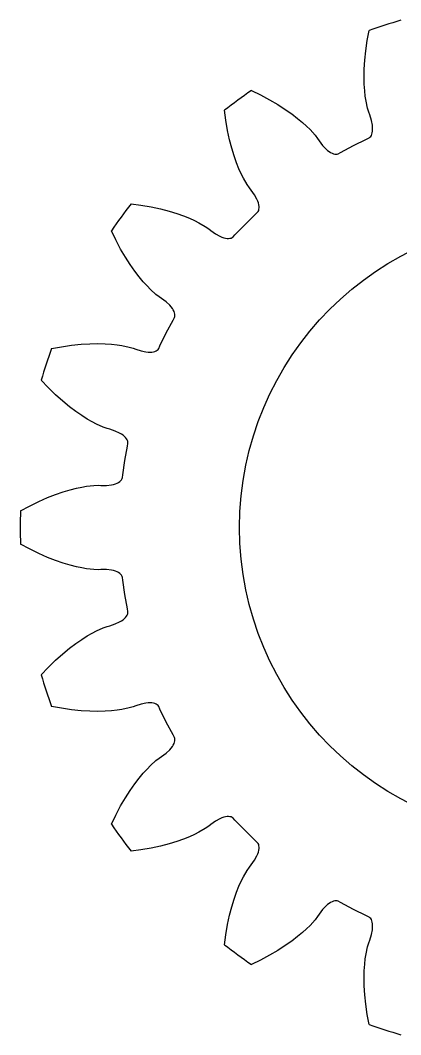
# Model space of a CAD drawing. Extents: x -7.7 to 7.7, y -7.7 to 7.7.
# Drawn here: x -7.7 to -2.15, y -7.39 to 7.39 of the extents above; entities that cross this region are included whole.
import ezdxf

# ---------------------------------------------------------------- set-up
doc = ezdxf.new("R2010")
doc.units = 0

msp = doc.modelspace()

# ---------------------------------------------------------------- linework, layer by layer
msp.add_circle((0, 0), 4.5)
msp.add_circle((0, 0), 4.5)
at = {"layer": 'layer0'}
for p, q in [((-2.658, 6.95), (-2.636, 7.1)), ((-2.636, 7.1), (-2.609, 7.244)), ((-2.679, 6.684), (-2.672, 6.811)), ((-2.672, 6.811), (-2.658, 6.95)), ((-2.681, 6.567), (-2.679, 6.684)), ((-2.679, 6.461), (-2.681, 6.567)), ((-4.327, 6.369), (-4.194, 6.306)), ((-2.672, 6.367), (-2.679, 6.461)), ((-2.664, 6.287), (-2.672, 6.367)), ((-4.194, 6.306), (-4.06, 6.235)), ((-4.06, 6.235), (-3.94, 6.165)), ((-2.653, 6.216), (-2.664, 6.287)), ((-2.631, 6.112), (-2.653, 6.216)), ((-4.701, 5.938), (-4.72, 6.083)), ((-3.94, 6.165), (-3.832, 6.096)), ((-3.832, 6.096), (-3.737, 6.029)), ((-2.613, 6.054), (-2.631, 6.112)), ((-4.675, 5.788), (-4.701, 5.938)), ((-3.737, 6.029), (-3.653, 5.965)), ((-3.653, 5.965), (-3.58, 5.904)), ((-2.598, 6.014), (-2.613, 6.054)), ((-2.574, 5.935), (-2.598, 6.014)), ((-2.56, 5.865), (-2.574, 5.935)), ((-4.646, 5.652), (-4.675, 5.788)), ((-3.58, 5.904), (-3.521, 5.85)), ((-3.521, 5.85), (-3.469, 5.8)), ((-3.469, 5.8), (-3.398, 5.721)), ((-2.562, 5.755), (-2.558, 5.779)), ((-2.557, 5.834), (-2.56, 5.865)), ((-2.558, 5.779), (-2.557, 5.805)), ((-2.557, 5.805), (-2.557, 5.834)), ((-4.613, 5.529), (-4.646, 5.652)), ((-3.398, 5.721), (-3.362, 5.673)), ((-3.362, 5.673), (-3.338, 5.637)), ((-3.338, 5.637), (-3.289, 5.571)), ((-2.837, 5.569), (-2.647, 5.662)), ((-2.647, 5.662), (-2.61, 5.679)), ((-2.61, 5.679), (-2.597, 5.689)), ((-2.597, 5.689), (-2.585, 5.701)), ((-2.585, 5.701), (-2.576, 5.716)), ((-2.576, 5.716), (-2.568, 5.734)), ((-2.568, 5.734), (-2.562, 5.755)), ((-4.579, 5.417), (-4.613, 5.529)), ((-3.289, 5.571), (-3.24, 5.519)), ((-3.24, 5.519), (-3.217, 5.498)), ((-3.217, 5.498), (-3.194, 5.48)), ((-3.194, 5.48), (-3.172, 5.466)), ((-3.025, 5.469), (-2.837, 5.569)), ((-4.544, 5.317), (-4.579, 5.417)), ((-3.172, 5.466), (-3.15, 5.456)), ((-3.15, 5.456), (-3.13, 5.448)), ((-3.13, 5.448), (-3.111, 5.444)), ((-3.111, 5.444), (-3.093, 5.443)), ((-3.093, 5.443), (-3.076, 5.444)), ((-3.076, 5.444), (-3.061, 5.45)), ((-3.061, 5.45), (-3.025, 5.469)), ((-4.509, 5.23), (-4.544, 5.317)), ((-4.476, 5.156), (-4.509, 5.23)), ((-4.444, 5.092), (-4.476, 5.156)), ((-4.39, 5), (-4.444, 5.092)), ((-4.356, 4.95), (-4.39, 5)), ((-4.329, 4.917), (-4.356, 4.95)), ((-4.282, 4.849), (-4.329, 4.917)), ((-4.247, 4.787), (-4.282, 4.849)), ((-4.235, 4.758), (-4.247, 4.787)), ((-4.225, 4.731), (-4.235, 4.758)), ((-6.083, 4.72), (-5.938, 4.701)), ((-5.938, 4.701), (-5.788, 4.675)), ((-5.788, 4.675), (-5.652, 4.646)), ((-5.652, 4.646), (-5.529, 4.613)), ((-5.529, 4.613), (-5.417, 4.579)), ((-4.267, 4.567), (-4.237, 4.595)), ((-4.237, 4.595), (-4.228, 4.608)), ((-4.228, 4.608), (-4.22, 4.623)), ((-4.219, 4.706), (-4.225, 4.731)), ((-4.22, 4.623), (-4.216, 4.641)), ((-4.215, 4.682), (-4.219, 4.706)), ((-4.216, 4.641), (-4.214, 4.66)), ((-4.214, 4.66), (-4.215, 4.682)), ((-5.417, 4.579), (-5.317, 4.544)), ((-5.317, 4.544), (-5.23, 4.509)), ((-5.23, 4.509), (-5.156, 4.476)), ((-5.156, 4.476), (-5.092, 4.444)), ((-5.092, 4.444), (-5, 4.39)), ((-4.419, 4.419), (-4.267, 4.567)), ((-6.306, 4.194), (-6.369, 4.327)), ((-5, 4.39), (-4.95, 4.356)), ((-4.95, 4.356), (-4.917, 4.329)), ((-4.917, 4.329), (-4.849, 4.282)), ((-4.567, 4.267), (-4.419, 4.419)), ((-6.235, 4.06), (-6.306, 4.194)), ((-4.849, 4.282), (-4.787, 4.247)), ((-4.787, 4.247), (-4.758, 4.235)), ((-4.758, 4.235), (-4.731, 4.225)), ((-4.731, 4.225), (-4.706, 4.219)), ((-4.706, 4.219), (-4.682, 4.215)), ((-4.682, 4.215), (-4.66, 4.214)), ((-4.66, 4.214), (-4.641, 4.216)), ((-4.641, 4.216), (-4.623, 4.22)), ((-4.623, 4.22), (-4.608, 4.228)), ((-4.608, 4.228), (-4.595, 4.237)), ((-4.595, 4.237), (-4.567, 4.267)), ((-6.165, 3.94), (-6.235, 4.06)), ((-6.096, 3.832), (-6.165, 3.94)), ((-6.029, 3.737), (-6.096, 3.832)), ((-5.965, 3.653), (-6.029, 3.737)), ((-5.904, 3.58), (-5.965, 3.653)), ((-5.85, 3.521), (-5.904, 3.58)), ((-5.8, 3.469), (-5.85, 3.521)), ((-5.721, 3.398), (-5.8, 3.469)), ((-5.673, 3.362), (-5.721, 3.398)), ((-5.637, 3.338), (-5.673, 3.362)), ((-5.571, 3.289), (-5.637, 3.338)), ((-5.519, 3.24), (-5.571, 3.289)), ((-5.498, 3.217), (-5.519, 3.24)), ((-5.48, 3.194), (-5.498, 3.217)), ((-5.466, 3.172), (-5.48, 3.194)), ((-5.456, 3.15), (-5.466, 3.172)), ((-5.448, 3.13), (-5.456, 3.15)), ((-5.444, 3.111), (-5.448, 3.13)), ((-5.443, 3.093), (-5.444, 3.111)), ((-5.569, 2.837), (-5.469, 3.025)), ((-5.469, 3.025), (-5.45, 3.061)), ((-5.45, 3.061), (-5.444, 3.076)), ((-5.444, 3.076), (-5.443, 3.093)), ((-5.662, 2.647), (-5.569, 2.837)), ((-6.95, 2.658), (-6.811, 2.672)), ((-6.811, 2.672), (-6.684, 2.679)), ((-6.684, 2.679), (-6.567, 2.681)), ((-6.567, 2.681), (-6.461, 2.679)), ((-6.461, 2.679), (-6.367, 2.672)), ((-6.367, 2.672), (-6.287, 2.664)), ((-6.287, 2.664), (-6.216, 2.653)), ((-7.244, 2.609), (-7.1, 2.636)), ((-7.1, 2.636), (-6.95, 2.658)), ((-6.216, 2.653), (-6.112, 2.631)), ((-6.112, 2.631), (-6.054, 2.613)), ((-6.054, 2.613), (-6.014, 2.598)), ((-6.014, 2.598), (-5.935, 2.574)), ((-5.935, 2.574), (-5.865, 2.56)), ((-5.865, 2.56), (-5.834, 2.557)), ((-5.834, 2.557), (-5.805, 2.557)), ((-5.805, 2.557), (-5.779, 2.558)), ((-5.779, 2.558), (-5.755, 2.562)), ((-5.755, 2.562), (-5.734, 2.568)), ((-5.734, 2.568), (-5.716, 2.576)), ((-5.716, 2.576), (-5.701, 2.585)), ((-5.701, 2.585), (-5.689, 2.597)), ((-5.689, 2.597), (-5.679, 2.61)), ((-5.679, 2.61), (-5.662, 2.647)), ((-7.293, 2.04), (-7.395, 2.147)), ((-7.185, 1.935), (-7.293, 2.04)), ((-7.081, 1.842), (-7.185, 1.935)), ((-6.982, 1.761), (-7.081, 1.842)), ((-6.889, 1.691), (-6.982, 1.761)), ((-6.801, 1.631), (-6.889, 1.691)), ((-6.722, 1.581), (-6.801, 1.631)), ((-6.652, 1.541), (-6.722, 1.581)), ((-6.588, 1.507), (-6.652, 1.541)), ((-6.491, 1.464), (-6.588, 1.507)), ((-6.434, 1.444), (-6.491, 1.464)), ((-6.392, 1.433), (-6.434, 1.444)), ((-6.314, 1.406), (-6.392, 1.433)), ((-6.25, 1.376), (-6.314, 1.406)), ((-6.223, 1.36), (-6.25, 1.376)), ((-6.199, 1.344), (-6.223, 1.36)), ((-6.179, 1.327), (-6.199, 1.344)), ((-6.162, 1.31), (-6.179, 1.327)), ((-6.173, 0.978), (-6.136, 1.187)), ((-6.149, 1.293), (-6.162, 1.31)), ((-6.138, 1.276), (-6.149, 1.293)), ((-6.132, 1.259), (-6.138, 1.276)), ((-6.136, 1.187), (-6.129, 1.227)), ((-6.129, 1.243), (-6.132, 1.259)), ((-6.129, 1.227), (-6.129, 1.243)), ((-6.203, 0.767), (-6.173, 0.978)), ((-6.208, 0.727), (-6.203, 0.767)), ((-6.802, 0.59), (-6.731, 0.602)), ((-6.731, 0.602), (-6.626, 0.613)), ((-6.626, 0.613), (-6.565, 0.615)), ((-6.565, 0.615), (-6.522, 0.613)), ((-6.522, 0.613), (-6.44, 0.614)), ((-6.44, 0.614), (-6.369, 0.622)), ((-6.369, 0.622), (-6.339, 0.629)), ((-6.339, 0.629), (-6.311, 0.638)), ((-6.311, 0.638), (-6.287, 0.647)), ((-6.287, 0.647), (-6.265, 0.658)), ((-6.265, 0.658), (-6.247, 0.67)), ((-6.247, 0.67), (-6.232, 0.683)), ((-6.232, 0.683), (-6.221, 0.697)), ((-6.221, 0.697), (-6.213, 0.712)), ((-6.213, 0.712), (-6.208, 0.727)), ((-7.303, 0.436), (-7.184, 0.483)), ((-7.184, 0.483), (-7.074, 0.521)), ((-7.074, 0.521), (-6.972, 0.551)), ((-6.972, 0.551), (-6.881, 0.574)), ((-6.881, 0.574), (-6.802, 0.59)), ((-7.696, 0.243), (-7.567, 0.313)), ((-7.567, 0.313), (-7.431, 0.38)), ((-7.431, 0.38), (-7.303, 0.436)), ((-7.567, -0.313), (-7.696, -0.243)), ((-7.431, -0.38), (-7.567, -0.313)), ((-7.303, -0.436), (-7.431, -0.38)), ((-7.184, -0.483), (-7.303, -0.436)), ((-7.074, -0.521), (-7.184, -0.483)), ((-6.972, -0.551), (-7.074, -0.521)), ((-6.881, -0.574), (-6.972, -0.551)), ((-6.802, -0.59), (-6.881, -0.574)), ((-6.731, -0.602), (-6.802, -0.59)), ((-6.626, -0.613), (-6.731, -0.602)), ((-6.565, -0.615), (-6.626, -0.613)), ((-6.522, -0.613), (-6.565, -0.615)), ((-6.44, -0.614), (-6.522, -0.613)), ((-6.369, -0.622), (-6.44, -0.614)), ((-6.339, -0.629), (-6.369, -0.622)), ((-6.311, -0.638), (-6.339, -0.629)), ((-6.287, -0.647), (-6.311, -0.638)), ((-6.265, -0.658), (-6.287, -0.647)), ((-6.247, -0.67), (-6.265, -0.658)), ((-6.232, -0.683), (-6.247, -0.67)), ((-6.221, -0.697), (-6.232, -0.683)), ((-6.213, -0.712), (-6.221, -0.697)), ((-6.208, -0.727), (-6.213, -0.712)), ((-6.203, -0.767), (-6.208, -0.727)), ((-6.173, -0.978), (-6.203, -0.767)), ((-6.136, -1.187), (-6.173, -0.978)), ((-6.199, -1.344), (-6.179, -1.327)), ((-6.179, -1.327), (-6.162, -1.31)), ((-6.162, -1.31), (-6.149, -1.293)), ((-6.149, -1.293), (-6.138, -1.276)), ((-6.138, -1.276), (-6.132, -1.259)), ((-6.129, -1.227), (-6.136, -1.187)), ((-6.132, -1.259), (-6.129, -1.243)), ((-6.129, -1.243), (-6.129, -1.227)), ((-6.588, -1.507), (-6.491, -1.464)), ((-6.491, -1.464), (-6.434, -1.444)), ((-6.434, -1.444), (-6.392, -1.433)), ((-6.392, -1.433), (-6.314, -1.406)), ((-6.314, -1.406), (-6.25, -1.376)), ((-6.25, -1.376), (-6.223, -1.36)), ((-6.223, -1.36), (-6.199, -1.344)), ((-6.801, -1.631), (-6.722, -1.581)), ((-6.722, -1.581), (-6.652, -1.541)), ((-6.652, -1.541), (-6.588, -1.507)), ((-7.081, -1.842), (-6.982, -1.761)), ((-6.982, -1.761), (-6.889, -1.691)), ((-6.889, -1.691), (-6.801, -1.631)), ((-7.185, -1.935), (-7.081, -1.842)), ((-7.395, -2.147), (-7.293, -2.04)), ((-7.293, -2.04), (-7.185, -1.935)), ((-7.1, -2.636), (-7.244, -2.609)), ((-6.95, -2.658), (-7.1, -2.636)), ((-6.811, -2.672), (-6.95, -2.658)), ((-6.216, -2.653), (-6.287, -2.664)), ((-6.112, -2.631), (-6.216, -2.653)), ((-6.054, -2.613), (-6.112, -2.631)), ((-6.014, -2.598), (-6.054, -2.613)), ((-5.935, -2.574), (-6.014, -2.598)), ((-5.865, -2.56), (-5.935, -2.574)), ((-5.834, -2.557), (-5.865, -2.56)), ((-5.805, -2.557), (-5.834, -2.557)), ((-5.779, -2.558), (-5.805, -2.557)), ((-5.755, -2.562), (-5.779, -2.558)), ((-5.734, -2.568), (-5.755, -2.562)), ((-5.716, -2.576), (-5.734, -2.568)), ((-5.701, -2.585), (-5.716, -2.576)), ((-5.689, -2.597), (-5.701, -2.585)), ((-5.679, -2.61), (-5.689, -2.597)), ((-5.662, -2.647), (-5.679, -2.61)), ((-5.569, -2.837), (-5.662, -2.647)), ((-6.684, -2.679), (-6.811, -2.672)), ((-6.567, -2.681), (-6.684, -2.679)), ((-6.461, -2.679), (-6.567, -2.681)), ((-6.367, -2.672), (-6.461, -2.679)), ((-6.287, -2.664), (-6.367, -2.672)), ((-5.469, -3.025), (-5.569, -2.837)), ((-5.45, -3.061), (-5.469, -3.025)), ((-5.444, -3.076), (-5.45, -3.061)), ((-5.443, -3.093), (-5.444, -3.076)), ((-5.444, -3.111), (-5.443, -3.093)), ((-5.571, -3.289), (-5.519, -3.24)), ((-5.519, -3.24), (-5.498, -3.217)), ((-5.498, -3.217), (-5.48, -3.194)), ((-5.48, -3.194), (-5.466, -3.172)), ((-5.466, -3.172), (-5.456, -3.15)), ((-5.456, -3.15), (-5.448, -3.13)), ((-5.448, -3.13), (-5.444, -3.111)), ((-5.8, -3.469), (-5.721, -3.398)), ((-5.721, -3.398), (-5.673, -3.362)), ((-5.673, -3.362), (-5.637, -3.338)), ((-5.637, -3.338), (-5.571, -3.289)), ((-5.904, -3.58), (-5.85, -3.521)), ((-5.85, -3.521), (-5.8, -3.469)), ((-6.029, -3.737), (-5.965, -3.653)), ((-5.965, -3.653), (-5.904, -3.58)), ((-6.165, -3.94), (-6.096, -3.832)), ((-6.096, -3.832), (-6.029, -3.737)), ((-6.235, -4.06), (-6.165, -3.94)), ((-6.306, -4.194), (-6.235, -4.06)), ((-6.369, -4.327), (-6.306, -4.194)), ((-4.849, -4.282), (-4.917, -4.329)), ((-4.787, -4.247), (-4.849, -4.282)), ((-4.758, -4.235), (-4.787, -4.247)), ((-4.731, -4.225), (-4.758, -4.235)), ((-4.706, -4.219), (-4.731, -4.225)), ((-4.682, -4.215), (-4.706, -4.219)), ((-4.66, -4.214), (-4.682, -4.215)), ((-4.641, -4.216), (-4.66, -4.214)), ((-4.623, -4.22), (-4.641, -4.216)), ((-4.608, -4.228), (-4.623, -4.22)), ((-4.595, -4.237), (-4.608, -4.228)), ((-4.567, -4.267), (-4.595, -4.237)), ((-4.419, -4.419), (-4.567, -4.267)), ((-5, -4.39), (-5.092, -4.444)), ((-4.95, -4.356), (-5, -4.39)), ((-4.917, -4.329), (-4.95, -4.356)), ((-4.267, -4.567), (-4.419, -4.419)), ((-5.417, -4.579), (-5.529, -4.613)), ((-5.317, -4.544), (-5.417, -4.579)), ((-5.23, -4.509), (-5.317, -4.544)), ((-5.156, -4.476), (-5.23, -4.509)), ((-5.092, -4.444), (-5.156, -4.476)), ((-4.237, -4.595), (-4.267, -4.567)), ((-5.938, -4.701), (-6.083, -4.72)), ((-5.788, -4.675), (-5.938, -4.701)), ((-5.652, -4.646), (-5.788, -4.675)), ((-5.529, -4.613), (-5.652, -4.646)), ((-4.228, -4.608), (-4.237, -4.595)), ((-4.235, -4.758), (-4.225, -4.731)), ((-4.22, -4.623), (-4.228, -4.608)), ((-4.225, -4.731), (-4.219, -4.706)), ((-4.216, -4.641), (-4.22, -4.623)), ((-4.219, -4.706), (-4.215, -4.682)), ((-4.214, -4.66), (-4.216, -4.641)), ((-4.215, -4.682), (-4.214, -4.66)), ((-4.329, -4.917), (-4.282, -4.849)), ((-4.282, -4.849), (-4.247, -4.787)), ((-4.247, -4.787), (-4.235, -4.758)), ((-4.444, -5.092), (-4.39, -5)), ((-4.39, -5), (-4.356, -4.95)), ((-4.356, -4.95), (-4.329, -4.917)), ((-4.509, -5.23), (-4.476, -5.156)), ((-4.476, -5.156), (-4.444, -5.092)), ((-4.579, -5.417), (-4.544, -5.317)), ((-4.544, -5.317), (-4.509, -5.23)), ((-4.613, -5.529), (-4.579, -5.417)), ((-3.172, -5.466), (-3.194, -5.48)), ((-3.15, -5.456), (-3.172, -5.466)), ((-3.13, -5.448), (-3.15, -5.456)), ((-3.111, -5.444), (-3.13, -5.448)), ((-3.093, -5.443), (-3.111, -5.444)), ((-3.076, -5.444), (-3.093, -5.443)), ((-3.061, -5.45), (-3.076, -5.444)), ((-3.025, -5.469), (-3.061, -5.45)), ((-2.837, -5.569), (-3.025, -5.469)), ((-4.646, -5.652), (-4.613, -5.529)), ((-3.289, -5.571), (-3.338, -5.637)), ((-3.24, -5.519), (-3.289, -5.571)), ((-3.217, -5.498), (-3.24, -5.519)), ((-3.194, -5.48), (-3.217, -5.498)), ((-2.647, -5.662), (-2.837, -5.569)), ((-4.675, -5.788), (-4.646, -5.652)), ((-3.398, -5.721), (-3.469, -5.8)), ((-3.362, -5.673), (-3.398, -5.721)), ((-3.338, -5.637), (-3.362, -5.673)), ((-2.61, -5.679), (-2.647, -5.662)), ((-2.597, -5.689), (-2.61, -5.679)), ((-2.585, -5.701), (-2.597, -5.689)), ((-2.576, -5.716), (-2.585, -5.701)), ((-2.568, -5.734), (-2.576, -5.716)), ((-2.562, -5.755), (-2.568, -5.734)), ((-2.558, -5.779), (-2.562, -5.755)), ((-4.701, -5.938), (-4.675, -5.788)), ((-3.58, -5.904), (-3.653, -5.965)), ((-3.521, -5.85), (-3.58, -5.904)), ((-3.469, -5.8), (-3.521, -5.85)), ((-2.574, -5.935), (-2.56, -5.865)), ((-2.56, -5.865), (-2.557, -5.834)), ((-2.557, -5.805), (-2.558, -5.779)), ((-2.557, -5.834), (-2.557, -5.805)), ((-4.72, -6.083), (-4.701, -5.938)), ((-3.737, -6.029), (-3.832, -6.096)), ((-3.653, -5.965), (-3.737, -6.029)), ((-2.631, -6.112), (-2.613, -6.054)), ((-2.613, -6.054), (-2.598, -6.014)), ((-2.598, -6.014), (-2.574, -5.935)), ((-3.94, -6.165), (-4.06, -6.235)), ((-3.832, -6.096), (-3.94, -6.165)), ((-2.653, -6.216), (-2.631, -6.112)), ((-4.194, -6.306), (-4.327, -6.369)), ((-4.06, -6.235), (-4.194, -6.306)), ((-2.672, -6.367), (-2.664, -6.287)), ((-2.664, -6.287), (-2.653, -6.216)), ((-2.681, -6.567), (-2.679, -6.461)), ((-2.679, -6.461), (-2.672, -6.367)), ((-2.679, -6.684), (-2.681, -6.567)), ((-2.672, -6.811), (-2.679, -6.684)), ((-2.658, -6.95), (-2.672, -6.811)), ((-2.636, -7.1), (-2.658, -6.95)), ((-2.609, -7.244), (-2.636, -7.1))]:
    msp.add_line(p, q, dxfattribs=at)
for start, end in [(106.1909, 109.8091), (124.1909, 127.8091), (142.1909, 145.8091), (160.1909, 163.8091), (178.1909, 181.8091), (196.1909, 199.8091), (214.1909, 217.8091), (232.1909, 235.8091), (250.1909, 253.8091)]:
    msp.add_arc((0, 0), 7.7, start, end, dxfattribs=at)
at = {"layer": 'layer1'}
for p, q in [((-2.658, 6.95), (-2.636, 7.1)), ((-2.636, 7.1), (-2.609, 7.244)), ((-2.679, 6.684), (-2.672, 6.811)), ((-2.672, 6.811), (-2.658, 6.95)), ((-2.681, 6.567), (-2.679, 6.684)), ((-2.679, 6.461), (-2.681, 6.567)), ((-4.327, 6.369), (-4.194, 6.306)), ((-2.672, 6.367), (-2.679, 6.461)), ((-2.664, 6.287), (-2.672, 6.367)), ((-4.194, 6.306), (-4.06, 6.235)), ((-4.06, 6.235), (-3.94, 6.165)), ((-2.653, 6.216), (-2.664, 6.287)), ((-2.631, 6.112), (-2.653, 6.216)), ((-4.701, 5.938), (-4.72, 6.083)), ((-3.94, 6.165), (-3.832, 6.096)), ((-3.832, 6.096), (-3.737, 6.029)), ((-2.613, 6.054), (-2.631, 6.112)), ((-4.675, 5.788), (-4.701, 5.938)), ((-3.737, 6.029), (-3.653, 5.965)), ((-3.653, 5.965), (-3.58, 5.904)), ((-2.598, 6.014), (-2.613, 6.054)), ((-2.574, 5.935), (-2.598, 6.014)), ((-2.56, 5.865), (-2.574, 5.935)), ((-4.646, 5.652), (-4.675, 5.788)), ((-3.58, 5.904), (-3.521, 5.85)), ((-3.521, 5.85), (-3.469, 5.8)), ((-3.469, 5.8), (-3.398, 5.721)), ((-2.562, 5.755), (-2.558, 5.779)), ((-2.557, 5.834), (-2.56, 5.865)), ((-2.558, 5.779), (-2.557, 5.805)), ((-2.557, 5.805), (-2.557, 5.834)), ((-4.613, 5.529), (-4.646, 5.652)), ((-3.398, 5.721), (-3.362, 5.673)), ((-3.362, 5.673), (-3.338, 5.637)), ((-3.338, 5.637), (-3.289, 5.571)), ((-2.837, 5.569), (-2.647, 5.662)), ((-2.647, 5.662), (-2.61, 5.679)), ((-2.61, 5.679), (-2.597, 5.689)), ((-2.597, 5.689), (-2.585, 5.701)), ((-2.585, 5.701), (-2.576, 5.716)), ((-2.576, 5.716), (-2.568, 5.734)), ((-2.568, 5.734), (-2.562, 5.755)), ((-4.579, 5.417), (-4.613, 5.529)), ((-3.289, 5.571), (-3.24, 5.519)), ((-3.24, 5.519), (-3.217, 5.498)), ((-3.217, 5.498), (-3.194, 5.48)), ((-3.194, 5.48), (-3.172, 5.466)), ((-3.025, 5.469), (-2.837, 5.569)), ((-4.544, 5.317), (-4.579, 5.417)), ((-3.172, 5.466), (-3.15, 5.456)), ((-3.15, 5.456), (-3.13, 5.448)), ((-3.13, 5.448), (-3.111, 5.444)), ((-3.111, 5.444), (-3.093, 5.443)), ((-3.093, 5.443), (-3.076, 5.444)), ((-3.076, 5.444), (-3.061, 5.45)), ((-3.061, 5.45), (-3.025, 5.469)), ((-4.509, 5.23), (-4.544, 5.317)), ((-4.476, 5.156), (-4.509, 5.23)), ((-4.444, 5.092), (-4.476, 5.156)), ((-4.39, 5), (-4.444, 5.092)), ((-4.356, 4.95), (-4.39, 5)), ((-4.329, 4.917), (-4.356, 4.95)), ((-4.282, 4.849), (-4.329, 4.917)), ((-4.247, 4.787), (-4.282, 4.849)), ((-4.235, 4.758), (-4.247, 4.787)), ((-4.225, 4.731), (-4.235, 4.758)), ((-6.083, 4.72), (-5.938, 4.701)), ((-5.938, 4.701), (-5.788, 4.675)), ((-5.788, 4.675), (-5.652, 4.646)), ((-5.652, 4.646), (-5.529, 4.613)), ((-5.529, 4.613), (-5.417, 4.579)), ((-4.267, 4.567), (-4.237, 4.595)), ((-4.237, 4.595), (-4.228, 4.608)), ((-4.228, 4.608), (-4.22, 4.623)), ((-4.219, 4.706), (-4.225, 4.731)), ((-4.22, 4.623), (-4.216, 4.641)), ((-4.215, 4.682), (-4.219, 4.706)), ((-4.216, 4.641), (-4.214, 4.66)), ((-4.214, 4.66), (-4.215, 4.682)), ((-5.417, 4.579), (-5.317, 4.544)), ((-5.317, 4.544), (-5.23, 4.509)), ((-5.23, 4.509), (-5.156, 4.476)), ((-5.156, 4.476), (-5.092, 4.444)), ((-5.092, 4.444), (-5, 4.39)), ((-4.419, 4.419), (-4.267, 4.567)), ((-6.306, 4.194), (-6.369, 4.327)), ((-5, 4.39), (-4.95, 4.356)), ((-4.95, 4.356), (-4.917, 4.329)), ((-4.917, 4.329), (-4.849, 4.282)), ((-4.567, 4.267), (-4.419, 4.419)), ((-6.235, 4.06), (-6.306, 4.194)), ((-4.849, 4.282), (-4.787, 4.247)), ((-4.787, 4.247), (-4.758, 4.235)), ((-4.758, 4.235), (-4.731, 4.225)), ((-4.731, 4.225), (-4.706, 4.219)), ((-4.706, 4.219), (-4.682, 4.215)), ((-4.682, 4.215), (-4.66, 4.214)), ((-4.66, 4.214), (-4.641, 4.216)), ((-4.641, 4.216), (-4.623, 4.22)), ((-4.623, 4.22), (-4.608, 4.228)), ((-4.608, 4.228), (-4.595, 4.237)), ((-4.595, 4.237), (-4.567, 4.267)), ((-6.165, 3.94), (-6.235, 4.06)), ((-6.096, 3.832), (-6.165, 3.94)), ((-6.029, 3.737), (-6.096, 3.832)), ((-5.965, 3.653), (-6.029, 3.737)), ((-5.904, 3.58), (-5.965, 3.653)), ((-5.85, 3.521), (-5.904, 3.58)), ((-5.8, 3.469), (-5.85, 3.521)), ((-5.721, 3.398), (-5.8, 3.469)), ((-5.673, 3.362), (-5.721, 3.398)), ((-5.637, 3.338), (-5.673, 3.362)), ((-5.571, 3.289), (-5.637, 3.338)), ((-5.519, 3.24), (-5.571, 3.289)), ((-5.498, 3.217), (-5.519, 3.24)), ((-5.48, 3.194), (-5.498, 3.217)), ((-5.466, 3.172), (-5.48, 3.194)), ((-5.456, 3.15), (-5.466, 3.172)), ((-5.448, 3.13), (-5.456, 3.15)), ((-5.444, 3.111), (-5.448, 3.13)), ((-5.443, 3.093), (-5.444, 3.111)), ((-5.569, 2.837), (-5.469, 3.025)), ((-5.469, 3.025), (-5.45, 3.061)), ((-5.45, 3.061), (-5.444, 3.076)), ((-5.444, 3.076), (-5.443, 3.093)), ((-5.662, 2.647), (-5.569, 2.837)), ((-6.95, 2.658), (-6.811, 2.672)), ((-6.811, 2.672), (-6.684, 2.679)), ((-6.684, 2.679), (-6.567, 2.681)), ((-6.567, 2.681), (-6.461, 2.679)), ((-6.461, 2.679), (-6.367, 2.672)), ((-6.367, 2.672), (-6.287, 2.664)), ((-6.287, 2.664), (-6.216, 2.653)), ((-7.244, 2.609), (-7.1, 2.636)), ((-7.1, 2.636), (-6.95, 2.658)), ((-6.216, 2.653), (-6.112, 2.631)), ((-6.112, 2.631), (-6.054, 2.613)), ((-6.054, 2.613), (-6.014, 2.598)), ((-6.014, 2.598), (-5.935, 2.574)), ((-5.935, 2.574), (-5.865, 2.56)), ((-5.865, 2.56), (-5.834, 2.557)), ((-5.834, 2.557), (-5.805, 2.557)), ((-5.805, 2.557), (-5.779, 2.558)), ((-5.779, 2.558), (-5.755, 2.562)), ((-5.755, 2.562), (-5.734, 2.568)), ((-5.734, 2.568), (-5.716, 2.576)), ((-5.716, 2.576), (-5.701, 2.585)), ((-5.701, 2.585), (-5.689, 2.597)), ((-5.689, 2.597), (-5.679, 2.61)), ((-5.679, 2.61), (-5.662, 2.647)), ((-7.293, 2.04), (-7.395, 2.147)), ((-7.185, 1.935), (-7.293, 2.04)), ((-7.081, 1.842), (-7.185, 1.935)), ((-6.982, 1.761), (-7.081, 1.842)), ((-6.889, 1.691), (-6.982, 1.761)), ((-6.801, 1.631), (-6.889, 1.691)), ((-6.722, 1.581), (-6.801, 1.631)), ((-6.652, 1.541), (-6.722, 1.581)), ((-6.588, 1.507), (-6.652, 1.541)), ((-6.491, 1.464), (-6.588, 1.507)), ((-6.434, 1.444), (-6.491, 1.464)), ((-6.392, 1.433), (-6.434, 1.444)), ((-6.314, 1.406), (-6.392, 1.433)), ((-6.25, 1.376), (-6.314, 1.406)), ((-6.223, 1.36), (-6.25, 1.376)), ((-6.199, 1.344), (-6.223, 1.36)), ((-6.179, 1.327), (-6.199, 1.344)), ((-6.162, 1.31), (-6.179, 1.327)), ((-6.173, 0.978), (-6.136, 1.187)), ((-6.149, 1.293), (-6.162, 1.31)), ((-6.138, 1.276), (-6.149, 1.293)), ((-6.132, 1.259), (-6.138, 1.276)), ((-6.136, 1.187), (-6.129, 1.227)), ((-6.129, 1.243), (-6.132, 1.259)), ((-6.129, 1.227), (-6.129, 1.243)), ((-6.203, 0.767), (-6.173, 0.978)), ((-6.208, 0.727), (-6.203, 0.767)), ((-6.802, 0.59), (-6.731, 0.602)), ((-6.731, 0.602), (-6.626, 0.613)), ((-6.626, 0.613), (-6.565, 0.615)), ((-6.565, 0.615), (-6.522, 0.613)), ((-6.522, 0.613), (-6.44, 0.614)), ((-6.44, 0.614), (-6.369, 0.622)), ((-6.369, 0.622), (-6.339, 0.629)), ((-6.339, 0.629), (-6.311, 0.638)), ((-6.311, 0.638), (-6.287, 0.647)), ((-6.287, 0.647), (-6.265, 0.658)), ((-6.265, 0.658), (-6.247, 0.67)), ((-6.247, 0.67), (-6.232, 0.683)), ((-6.232, 0.683), (-6.221, 0.697)), ((-6.221, 0.697), (-6.213, 0.712)), ((-6.213, 0.712), (-6.208, 0.727)), ((-7.303, 0.436), (-7.184, 0.483)), ((-7.184, 0.483), (-7.074, 0.521)), ((-7.074, 0.521), (-6.972, 0.551)), ((-6.972, 0.551), (-6.881, 0.574)), ((-6.881, 0.574), (-6.802, 0.59)), ((-7.696, 0.243), (-7.567, 0.313)), ((-7.567, 0.313), (-7.431, 0.38)), ((-7.431, 0.38), (-7.303, 0.436)), ((-7.567, -0.313), (-7.696, -0.243)), ((-7.431, -0.38), (-7.567, -0.313)), ((-7.303, -0.436), (-7.431, -0.38)), ((-7.184, -0.483), (-7.303, -0.436)), ((-7.074, -0.521), (-7.184, -0.483)), ((-6.972, -0.551), (-7.074, -0.521)), ((-6.881, -0.574), (-6.972, -0.551)), ((-6.802, -0.59), (-6.881, -0.574)), ((-6.731, -0.602), (-6.802, -0.59)), ((-6.626, -0.613), (-6.731, -0.602)), ((-6.565, -0.615), (-6.626, -0.613)), ((-6.522, -0.613), (-6.565, -0.615)), ((-6.44, -0.614), (-6.522, -0.613)), ((-6.369, -0.622), (-6.44, -0.614)), ((-6.339, -0.629), (-6.369, -0.622)), ((-6.311, -0.638), (-6.339, -0.629)), ((-6.287, -0.647), (-6.311, -0.638)), ((-6.265, -0.658), (-6.287, -0.647)), ((-6.247, -0.67), (-6.265, -0.658)), ((-6.232, -0.683), (-6.247, -0.67)), ((-6.221, -0.697), (-6.232, -0.683)), ((-6.213, -0.712), (-6.221, -0.697)), ((-6.208, -0.727), (-6.213, -0.712)), ((-6.203, -0.767), (-6.208, -0.727)), ((-6.173, -0.978), (-6.203, -0.767)), ((-6.136, -1.187), (-6.173, -0.978)), ((-6.199, -1.344), (-6.179, -1.327)), ((-6.179, -1.327), (-6.162, -1.31)), ((-6.162, -1.31), (-6.149, -1.293)), ((-6.149, -1.293), (-6.138, -1.276)), ((-6.138, -1.276), (-6.132, -1.259)), ((-6.129, -1.227), (-6.136, -1.187)), ((-6.132, -1.259), (-6.129, -1.243)), ((-6.129, -1.243), (-6.129, -1.227)), ((-6.588, -1.507), (-6.491, -1.464)), ((-6.491, -1.464), (-6.434, -1.444)), ((-6.434, -1.444), (-6.392, -1.433)), ((-6.392, -1.433), (-6.314, -1.406)), ((-6.314, -1.406), (-6.25, -1.376)), ((-6.25, -1.376), (-6.223, -1.36)), ((-6.223, -1.36), (-6.199, -1.344)), ((-6.801, -1.631), (-6.722, -1.581)), ((-6.722, -1.581), (-6.652, -1.541)), ((-6.652, -1.541), (-6.588, -1.507)), ((-7.081, -1.842), (-6.982, -1.761)), ((-6.982, -1.761), (-6.889, -1.691)), ((-6.889, -1.691), (-6.801, -1.631)), ((-7.185, -1.935), (-7.081, -1.842)), ((-7.395, -2.147), (-7.293, -2.04)), ((-7.293, -2.04), (-7.185, -1.935)), ((-7.1, -2.636), (-7.244, -2.609)), ((-6.95, -2.658), (-7.1, -2.636)), ((-6.811, -2.672), (-6.95, -2.658)), ((-6.216, -2.653), (-6.287, -2.664)), ((-6.112, -2.631), (-6.216, -2.653)), ((-6.054, -2.613), (-6.112, -2.631)), ((-6.014, -2.598), (-6.054, -2.613)), ((-5.935, -2.574), (-6.014, -2.598)), ((-5.865, -2.56), (-5.935, -2.574)), ((-5.834, -2.557), (-5.865, -2.56)), ((-5.805, -2.557), (-5.834, -2.557)), ((-5.779, -2.558), (-5.805, -2.557)), ((-5.755, -2.562), (-5.779, -2.558)), ((-5.734, -2.568), (-5.755, -2.562)), ((-5.716, -2.576), (-5.734, -2.568)), ((-5.701, -2.585), (-5.716, -2.576)), ((-5.689, -2.597), (-5.701, -2.585)), ((-5.679, -2.61), (-5.689, -2.597)), ((-5.662, -2.647), (-5.679, -2.61)), ((-5.569, -2.837), (-5.662, -2.647)), ((-6.684, -2.679), (-6.811, -2.672)), ((-6.567, -2.681), (-6.684, -2.679)), ((-6.461, -2.679), (-6.567, -2.681)), ((-6.367, -2.672), (-6.461, -2.679)), ((-6.287, -2.664), (-6.367, -2.672)), ((-5.469, -3.025), (-5.569, -2.837)), ((-5.45, -3.061), (-5.469, -3.025)), ((-5.444, -3.076), (-5.45, -3.061)), ((-5.443, -3.093), (-5.444, -3.076)), ((-5.444, -3.111), (-5.443, -3.093)), ((-5.571, -3.289), (-5.519, -3.24)), ((-5.519, -3.24), (-5.498, -3.217)), ((-5.498, -3.217), (-5.48, -3.194)), ((-5.48, -3.194), (-5.466, -3.172)), ((-5.466, -3.172), (-5.456, -3.15)), ((-5.456, -3.15), (-5.448, -3.13)), ((-5.448, -3.13), (-5.444, -3.111)), ((-5.8, -3.469), (-5.721, -3.398)), ((-5.721, -3.398), (-5.673, -3.362)), ((-5.673, -3.362), (-5.637, -3.338)), ((-5.637, -3.338), (-5.571, -3.289)), ((-5.904, -3.58), (-5.85, -3.521)), ((-5.85, -3.521), (-5.8, -3.469)), ((-6.029, -3.737), (-5.965, -3.653)), ((-5.965, -3.653), (-5.904, -3.58)), ((-6.165, -3.94), (-6.096, -3.832)), ((-6.096, -3.832), (-6.029, -3.737)), ((-6.235, -4.06), (-6.165, -3.94)), ((-6.306, -4.194), (-6.235, -4.06)), ((-6.369, -4.327), (-6.306, -4.194)), ((-4.849, -4.282), (-4.917, -4.329)), ((-4.787, -4.247), (-4.849, -4.282)), ((-4.758, -4.235), (-4.787, -4.247)), ((-4.731, -4.225), (-4.758, -4.235)), ((-4.706, -4.219), (-4.731, -4.225)), ((-4.682, -4.215), (-4.706, -4.219)), ((-4.66, -4.214), (-4.682, -4.215)), ((-4.641, -4.216), (-4.66, -4.214)), ((-4.623, -4.22), (-4.641, -4.216)), ((-4.608, -4.228), (-4.623, -4.22)), ((-4.595, -4.237), (-4.608, -4.228)), ((-4.567, -4.267), (-4.595, -4.237)), ((-4.419, -4.419), (-4.567, -4.267)), ((-5, -4.39), (-5.092, -4.444)), ((-4.95, -4.356), (-5, -4.39)), ((-4.917, -4.329), (-4.95, -4.356)), ((-4.267, -4.567), (-4.419, -4.419)), ((-5.417, -4.579), (-5.529, -4.613)), ((-5.317, -4.544), (-5.417, -4.579)), ((-5.23, -4.509), (-5.317, -4.544)), ((-5.156, -4.476), (-5.23, -4.509)), ((-5.092, -4.444), (-5.156, -4.476)), ((-4.237, -4.595), (-4.267, -4.567)), ((-5.938, -4.701), (-6.083, -4.72)), ((-5.788, -4.675), (-5.938, -4.701)), ((-5.652, -4.646), (-5.788, -4.675)), ((-5.529, -4.613), (-5.652, -4.646)), ((-4.228, -4.608), (-4.237, -4.595)), ((-4.235, -4.758), (-4.225, -4.731)), ((-4.22, -4.623), (-4.228, -4.608)), ((-4.225, -4.731), (-4.219, -4.706)), ((-4.216, -4.641), (-4.22, -4.623)), ((-4.219, -4.706), (-4.215, -4.682)), ((-4.214, -4.66), (-4.216, -4.641)), ((-4.215, -4.682), (-4.214, -4.66)), ((-4.329, -4.917), (-4.282, -4.849)), ((-4.282, -4.849), (-4.247, -4.787)), ((-4.247, -4.787), (-4.235, -4.758)), ((-4.444, -5.092), (-4.39, -5)), ((-4.39, -5), (-4.356, -4.95)), ((-4.356, -4.95), (-4.329, -4.917)), ((-4.509, -5.23), (-4.476, -5.156)), ((-4.476, -5.156), (-4.444, -5.092)), ((-4.579, -5.417), (-4.544, -5.317)), ((-4.544, -5.317), (-4.509, -5.23)), ((-4.613, -5.529), (-4.579, -5.417)), ((-3.172, -5.466), (-3.194, -5.48)), ((-3.15, -5.456), (-3.172, -5.466)), ((-3.13, -5.448), (-3.15, -5.456)), ((-3.111, -5.444), (-3.13, -5.448)), ((-3.093, -5.443), (-3.111, -5.444)), ((-3.076, -5.444), (-3.093, -5.443)), ((-3.061, -5.45), (-3.076, -5.444)), ((-3.025, -5.469), (-3.061, -5.45)), ((-2.837, -5.569), (-3.025, -5.469)), ((-4.646, -5.652), (-4.613, -5.529)), ((-3.289, -5.571), (-3.338, -5.637)), ((-3.24, -5.519), (-3.289, -5.571)), ((-3.217, -5.498), (-3.24, -5.519)), ((-3.194, -5.48), (-3.217, -5.498)), ((-2.647, -5.662), (-2.837, -5.569)), ((-4.675, -5.788), (-4.646, -5.652)), ((-3.398, -5.721), (-3.469, -5.8)), ((-3.362, -5.673), (-3.398, -5.721)), ((-3.338, -5.637), (-3.362, -5.673)), ((-2.61, -5.679), (-2.647, -5.662)), ((-2.597, -5.689), (-2.61, -5.679)), ((-2.585, -5.701), (-2.597, -5.689)), ((-2.576, -5.716), (-2.585, -5.701)), ((-2.568, -5.734), (-2.576, -5.716)), ((-2.562, -5.755), (-2.568, -5.734)), ((-2.558, -5.779), (-2.562, -5.755)), ((-4.701, -5.938), (-4.675, -5.788)), ((-3.58, -5.904), (-3.653, -5.965)), ((-3.521, -5.85), (-3.58, -5.904)), ((-3.469, -5.8), (-3.521, -5.85)), ((-2.574, -5.935), (-2.56, -5.865)), ((-2.56, -5.865), (-2.557, -5.834)), ((-2.557, -5.805), (-2.558, -5.779)), ((-2.557, -5.834), (-2.557, -5.805)), ((-4.72, -6.083), (-4.701, -5.938)), ((-3.737, -6.029), (-3.832, -6.096)), ((-3.653, -5.965), (-3.737, -6.029)), ((-2.631, -6.112), (-2.613, -6.054)), ((-2.613, -6.054), (-2.598, -6.014)), ((-2.598, -6.014), (-2.574, -5.935)), ((-3.94, -6.165), (-4.06, -6.235)), ((-3.832, -6.096), (-3.94, -6.165)), ((-2.653, -6.216), (-2.631, -6.112)), ((-4.194, -6.306), (-4.327, -6.369)), ((-4.06, -6.235), (-4.194, -6.306)), ((-2.672, -6.367), (-2.664, -6.287)), ((-2.664, -6.287), (-2.653, -6.216)), ((-2.681, -6.567), (-2.679, -6.461)), ((-2.679, -6.461), (-2.672, -6.367)), ((-2.679, -6.684), (-2.681, -6.567)), ((-2.672, -6.811), (-2.679, -6.684)), ((-2.658, -6.95), (-2.672, -6.811)), ((-2.636, -7.1), (-2.658, -6.95)), ((-2.609, -7.244), (-2.636, -7.1))]:
    msp.add_line(p, q, dxfattribs=at)
for start, end in [(106.1909, 109.8091), (124.1909, 127.8091), (142.1909, 145.8091), (160.1909, 163.8091), (178.1909, 181.8091), (196.1909, 199.8091), (214.1909, 217.8091), (232.1909, 235.8091), (250.1909, 253.8091)]:
    msp.add_arc((0, 0), 7.7, start, end, dxfattribs=at)

doc.saveas('drawing.dxf')
